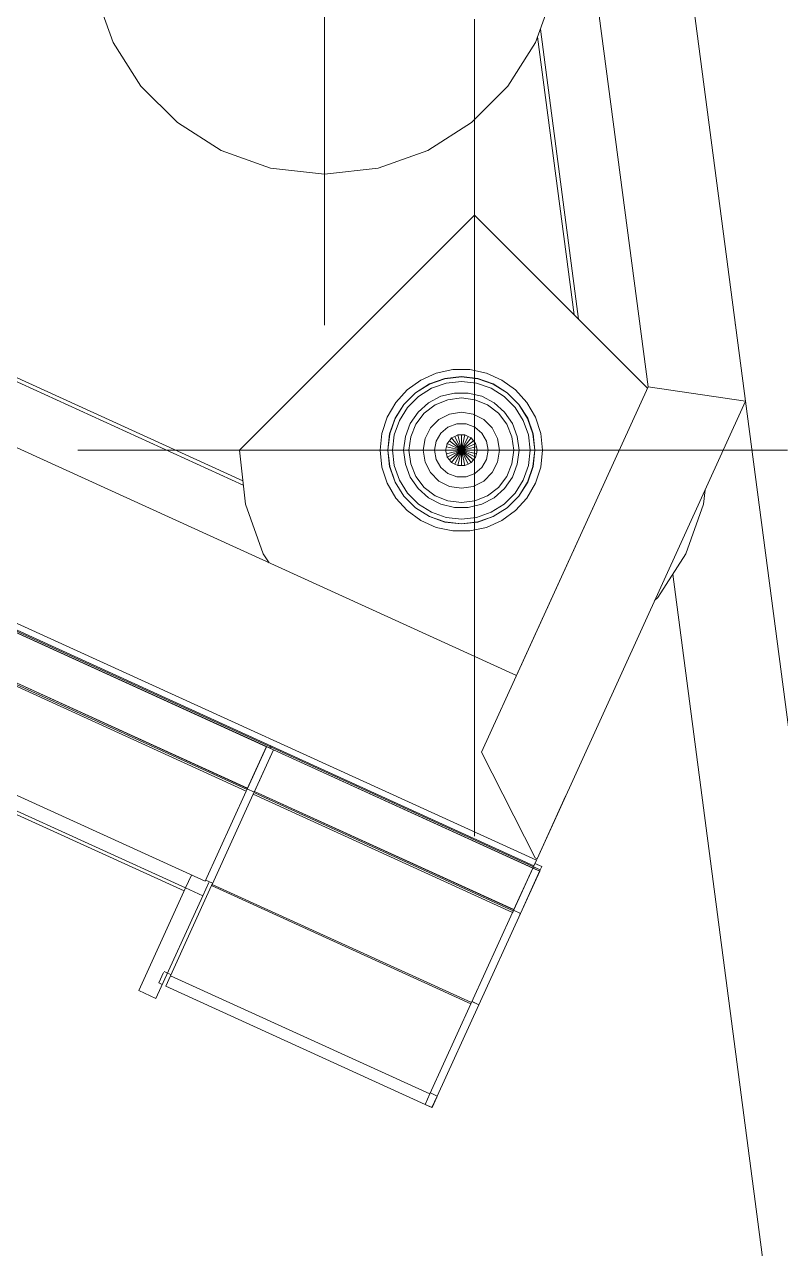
# Model space of a CAD drawing. Header units: inches. Extents: x -578 to 1873, y 397 to 1812.
# Drawn here: x 1629.5 to 1730.2, y 1001.6 to 1164.7 of the extents above; entities that cross this region are included whole.
import ezdxf

# ---------------------------------------------------------------- set-up
doc = ezdxf.new("R2010")
doc.units = ezdxf.units.IN
doc.header["$MEASUREMENT"] = 0
for name, color, linetype, lineweight in [('A-GLAZ-CURT', 52, 'Continuous', 9), ('A-GLAZ-CWMG', 51, 'Continuous', 9), ('A-WALL', 113, 'Continuous', 13), ('L-PLNT', 71, 'Continuous', 9), ('L-SITE', 91, 'Continuous', 9)]:
    doc.layers.add(name, color=color, linetype=linetype, lineweight=lineweight)

# ---------------------------------------------------------------- blocks, each defined once
blk = doc.blocks.new('3D Cad File Example_dwg_System Panel - Solar Wall Edges-1985587-_3D_-2939-Level 1')
at = {"layer": 'A-GLAZ-CURT'}
for p, q in [((102.34, -14.02), (102.97, -12.64)), ((136.92, -29.78), (102.34, -14.02)), ((136.92, -29.78), (137.55, -28.4))]:
    blk.add_line(p, q, dxfattribs=at)
blk = doc.blocks.new('3D Cad File Example_dwg_CP_Solar Panel - Square-V6-_3D_-2916-Level 1')
at = {"layer": 'A-GLAZ-CURT'}
for p, q in [((-1036.07, -30.38), (-1041.54, -42.39)), ((-1036.07, -30.38), (-1036, -30.22)), ((-1001.49, -46.14), (-1036.07, -30.38)), ((-1041.54, -42.39), (-1006.96, -58.15)), ((-1001.49, -46.14), (-1006.96, -58.15)), ((-1001.49, -46.14), (-1001.42, -45.98))]:
    blk.add_line(p, q, dxfattribs=at)
blk = doc.blocks.new('3D Cad File Example_dwg_System Panel - Solar Wall Edges-1985589-_3D_-2940-Level 1')
at = {"layer": 'A-GLAZ-CURT'}
for p, q in [((116.69, 17.47), (114.16, 11.92)), ((116.69, 17.47), (151.27, 1.71)), ((114.16, 11.92), (148.74, -3.84)), ((148.74, -3.84), (151.27, 1.71))]:
    blk.add_line(p, q, dxfattribs=at)
blk = doc.blocks.new('3D Cad File Example_dwg_Rectangular Mullion - 1_ x 1_5_ _Black_-1053128-_3D_-2918-Level 1')
at = {"layer": 'A-GLAZ-CWMG'}
for p, q in [((-959.45, -50.34), (-959.37, -50.18)), ((-924.87, -66.09), (-959.45, -50.34)), ((-924.79, -65.93), (-959.37, -50.18)), ((-924.79, -65.93), (-924.87, -66.09))]:
    blk.add_line(p, q, dxfattribs=at)
blk = doc.blocks.new('3D Cad File Example_dwg_Rectangular Mullion - 1_ x 1_5_ _Black_-1985585-_3D_-V14-Level 1')
at = {"layer": 'A-GLAZ-CWMG'}
for p, q in [((172.41, -45.95), (173.03, -44.57)), ((173.56, -44.64), (173.1, -44.43)), ((172.41, -45.95), (172.86, -46.16))]:
    blk.add_line(p, q, dxfattribs=at)
blk = doc.blocks.new('3D Cad File Example_dwg_Rectangular Mullion - 1_ x 1_5_ _Black_-V7-_3D_-2920-Level 1')
at = {"layer": 'A-GLAZ-CWMG'}
for p, q in [((-965.86, -62.01), (-964.95, -62.42)), ((-970.95, -74.38), (-970.5, -74.59))]:
    blk.add_line(p, q, dxfattribs=at)
blk = doc.blocks.new('3D Cad File Example_dwg_Rectangular Mullion - 1_ x 1_5_ _Black_-V7-_3D_-V3-Level 1')
at = {"layer": 'A-GLAZ-CWMG'}
for p, q in [((-960.32, -49.84), (-960.38, -49.98)), ((-960.32, -49.84), (-959.41, -50.26)), ((-959.47, -50.39), (-959.41, -50.26)), ((-965.86, -62.01), (-964.95, -62.42))]:
    blk.add_line(p, q, dxfattribs=at)
blk = doc.blocks.new('3D Cad File Example_dwg_Rectangular Mullion - 1_ x 1_5_ _Black_-1985586-_3D_-V15-Level 1')
at = {"layer": 'A-GLAZ-CWMG'}
for p, q in [((186.76, -14.46), (184.19, -20.09)), ((186.76, -14.46), (187.67, -14.88)), ((187.67, -14.88), (185.1, -20.51)), ((184.19, -20.09), (185.1, -20.51))]:
    blk.add_line(p, q, dxfattribs=at)
blk = doc.blocks.new('3D Cad File Example_dwg_Rectangular Mullion - 1_ x 1_5_ _Black_-2341961-_3D_-2943-Level 1')
at = {"layer": 'A-GLAZ-CWMG'}
for p, q in [((243.38, -78.3), (244.01, -76.92)), ((244.99, -77.19), (244.08, -76.77)), ((244.29, -78.71), (244.99, -77.19)), ((244.29, -78.71), (243.38, -78.3))]:
    blk.add_line(p, q, dxfattribs=at)
blk = doc.blocks.new('3D Cad File Example_dwg_Rectangular Mullion - 1_ x 1_5_ _Black_-V8-_3D_-2923-Level 1')
at = {"layer": 'A-GLAZ-CWMG'}
for p, q in [((-859.4, -110.53), (-858.49, -110.94)), ((-864.03, -123.11), (-858.49, -110.94)), ((-864.94, -122.69), (-864.03, -123.11))]:
    blk.add_line(p, q, dxfattribs=at)
blk = doc.blocks.new('3D Cad File Example_dwg_Rectangular Mullion - 1_ x 1_5_ _Black_-V8-_3D_-V4-Level 1')
at = {"layer": 'A-GLAZ-CWMG'}
for p, q in [((-858.49, -110.94), (-852.94, -98.77)), ((-853.85, -98.36), (-853.91, -98.49)), ((-853.85, -98.36), (-852.94, -98.77)), ((-859.4, -110.53), (-858.49, -110.94))]:
    blk.add_line(p, q, dxfattribs=at)
blk = doc.blocks.new('3D Cad File Example_dwg_Rectangular Mullion - 1_ x 1_5_ _Black_-2341962-_3D_-V24-Level 1')
at = {"layer": 'A-GLAZ-CWMG'}
for p, q in [((799.6, -117.32), (796.96, -123.11)), ((799.6, -117.32), (799.67, -117.17)), ((799.6, -117.32), (800.51, -117.73)), ((800.71, -117.28), (799.8, -116.87)), ((800.51, -117.73), (800.71, -117.28)), ((800.71, -117.28), (800.69, -117.34)), ((800.51, -117.73), (797.87, -123.52)), ((796.96, -123.11), (797.87, -123.52))]:
    blk.add_line(p, q, dxfattribs=at)
blk = doc.blocks.new('3D Cad File Example_dwg_Rectangular Mullion - 1_ x 1_5_ _Black_-1053135-_3D_-V25-Level 1')
at = {"layer": 'A-GLAZ-CWMG'}
for p, q in [((693.52, -69.17), (693.59, -69.01)), ((693.52, -69.17), (729.01, -85.34)), ((693.59, -69.01), (693.66, -68.86)), ((729.08, -85.18), (693.59, -69.01)), ((729.01, -85.34), (729.08, -85.18)), ((729.08, -85.18), (729.15, -85.03))]:
    blk.add_line(p, q, dxfattribs=at)
blk = doc.blocks.new('3D Cad File Example_dwg_Rectangular Mullion - 2_5_ x 5_ rectangular _Orange_-1053136-_3D_-2947-Level 1')
at = {"layer": 'A-GLAZ-CWMG'}
for p, q in [((180.52, -35.38), (181.31, -33.65)), ((180.52, -35.38), (180.34, -35.77)), ((211.28, -49.87), (180.34, -35.77)), ((211.46, -49.47), (180.52, -35.38)), ((212.25, -47.75), (211.46, -49.47)), ((211.46, -49.47), (211.28, -49.87))]:
    blk.add_line(p, q, dxfattribs=at)
blk = doc.blocks.new('3D Cad File Example_dwg_Rectangular Mullion - 2_5_ x 5_ rectangular _Orange_-1985596-_3D_-2948-Level 1')
at = {"layer": 'A-GLAZ-CWMG'}
for p, q in [((212.25, -47.75), (211.46, -49.47)), ((213.74, -50.51), (214.55, -48.72)), ((205.23, -63.14), (211.46, -49.47)), ((207.51, -64.18), (213.74, -50.51)), ((213.74, -50.51), (211.46, -49.47)), ((205.23, -63.14), (207.51, -64.18))]:
    blk.add_line(p, q, dxfattribs=at)
blk = doc.blocks.new('3D Cad File Example_dwg_Potted Tree - Potted Tree-1384878-_3D_-2992-Level 1')
at = {"layer": 'L-SITE'}
for p, q in [((-3.34, 10.28), (-5.41, 9.36)), ((-1.13, 10.75), (-3.34, 10.28)), ((-2.18, 9.57), (0, 9.81)), ((1.13, 10.75), (-1.13, 10.75)), ((0, 9.81), (2.18, 9.57)), ((3.34, 10.28), (1.13, 10.75)), ((5.41, 9.36), (3.34, 10.28)), ((-5.41, 9.36), (-7.23, 8.04)), ((-6.12, 7.67), (-4.26, 8.84)), ((-4.24, 8.81), (-6.1, 7.65)), ((-5.72, 7.17), (-3.98, 8.26)), ((-4.26, 8.84), (-2.18, 9.57)), ((-2.18, 9.54), (-4.24, 8.81)), ((-3.98, 8.26), (-2.04, 8.94)), ((0, 9.78), (-2.18, 9.54)), ((0, 9.17), (-2.04, 8.94)), ((2.18, 9.54), (0, 9.78)), ((2.04, 8.94), (0, 9.17)), ((3.98, 8.26), (2.04, 8.94)), ((2.18, 9.57), (4.26, 8.84)), ((4.24, 8.81), (2.18, 9.54)), ((5.72, 7.17), (3.98, 8.26)), ((4.24, 8.81), (6.1, 7.65)), ((4.26, 8.84), (6.12, 7.67)), ((5.41, 9.36), (7.23, 8.04)), ((-7.23, 8.04), (-8.75, 6.36)), ((-7.67, 6.12), (-6.12, 7.67)), ((-6.1, 7.65), (-7.65, 6.1)), ((-5.72, 7.17), (-7.17, 5.72)), ((-4.37, 6.32), (-2.73, 7.19)), ((-3.49, 6.05), (-1.81, 6.74)), ((-2.73, 7.19), (-0.93, 7.63)), ((0, 6.98), (-1.81, 6.74)), ((0.93, 7.63), (-0.93, 7.63)), ((1.81, 6.74), (0, 6.98)), ((2.73, 7.19), (0.93, 7.63)), ((3.49, 6.05), (1.81, 6.74)), ((4.37, 6.32), (2.73, 7.19)), ((7.17, 5.72), (5.72, 7.17)), ((6.1, 7.65), (7.65, 6.1)), ((7.67, 6.12), (6.12, 7.67)), ((8.75, 6.36), (7.23, 8.04)), ((-9.88, 4.4), (-8.75, 6.36)), ((-8.84, 4.26), (-7.67, 6.12)), ((-8.81, 4.24), (-7.65, 6.1)), ((-8.26, 3.98), (-7.17, 5.72)), ((-6.81, 3.57), (-5.75, 5.1)), ((-6.05, 3.49), (-4.94, 4.94)), ((-4.37, 6.32), (-5.75, 5.1)), ((-3.49, 6.05), (-4.94, 4.94)), ((0, 5.07), (-1.57, 4.82)), ((1.57, 4.82), (0, 5.07)), ((4.94, 4.94), (3.49, 6.05)), ((5.75, 5.1), (4.37, 6.32)), ((4.94, 4.94), (6.05, 3.49)), ((5.75, 5.1), (6.81, 3.57)), ((8.26, 3.98), (7.17, 5.72)), ((7.65, 6.1), (8.81, 4.24)), ((8.84, 4.26), (7.67, 6.12)), ((8.75, 6.36), (9.88, 4.4)), ((-9.88, 4.4), (-10.58, 2.25)), ((-9.57, 2.18), (-8.84, 4.26)), ((-8.81, 4.24), (-9.54, 2.18)), ((-8.94, 2.04), (-8.26, 3.98)), ((-7.46, 1.84), (-6.81, 3.57)), ((-6.74, 1.81), (-6.05, 3.49)), ((-2.98, 4.1), (-4.1, 2.98)), ((-2.98, 4.1), (-1.57, 4.82)), ((-0.62, 3.53), (-1.79, 3.1)), ((0.62, 3.53), (-0.62, 3.53)), ((1.79, 3.1), (0.62, 3.53)), ((2.98, 4.1), (1.57, 4.82)), ((2.98, 4.1), (4.1, 2.98)), ((6.74, 1.81), (6.05, 3.49)), ((7.46, 1.84), (6.81, 3.57)), ((8.94, 2.04), (8.26, 3.98)), ((9.54, 2.18), (8.81, 4.24)), ((8.84, 4.26), (9.57, 2.18)), ((10.58, 2.25), (9.88, 4.4)), ((-10.58, 2.25), (-10.81, 0)), ((-9.57, 2.18), (-9.81, 0)), ((-9.54, 2.18), (-9.78, 0)), ((-8.94, 2.04), (-9.17, 0)), ((-7.46, 1.84), (-7.69, 0)), ((-6.74, 1.81), (-6.98, 0)), ((-4.82, 1.57), (-4.1, 2.98)), ((-2.74, 2.3), (-3.37, 1.23)), ((-1.79, 3.1), (-2.74, 2.3)), ((-1.31, 1.65), (-1.6, 1.28)), ((-1.31, 1.65), (-0.89, 1.85)), ((-1.31, 1.65), (0, 0)), ((-0.47, 2.05), (-0.89, 1.85)), ((-0.89, 1.85), (0, 0)), ((-0.47, 2.05), (0, 2.05)), ((-0.47, 2.05), (0, 0)), ((0, 2.05), (0.47, 2.05)), ((0, 2.05), (0, 0)), ((0.47, 2.05), (0, 0)), ((0.89, 1.85), (0, 0)), ((1.31, 1.65), (0, 0)), ((0.89, 1.85), (0.47, 2.05)), ((1.31, 1.65), (0.89, 1.85)), ((1.31, 1.65), (1.6, 1.28)), ((2.74, 2.3), (1.79, 3.1)), ((2.74, 2.3), (3.37, 1.23)), ((4.82, 1.57), (4.1, 2.98)), ((6.98, 0), (6.74, 1.81)), ((7.69, 0), (7.46, 1.84)), ((9.17, 0), (8.94, 2.04)), ((9.54, 2.18), (9.78, 0)), ((9.57, 2.18), (9.81, 0)), ((10.58, 2.25), (10.81, 0)), ((-10.81, 0), (-10.58, -2.25)), ((-10.81, 0), (-9.81, 0)), ((-9.81, 0), (-9.57, -2.18)), ((-9.78, 0), (-9.54, -2.18)), ((-9.78, 0), (-9.17, 0)), ((-9.17, 0), (-8.94, -2.04)), ((-9.17, 0), (-7.69, 0)), ((-7.69, 0), (-7.46, -1.84)), ((-7.69, 0), (-6.98, 0)), ((-6.98, 0), (-6.74, -1.81)), ((-6.98, 0), (-5.07, 0)), ((-4.82, 1.57), (-5.07, 0)), ((-5.07, 0), (-4.82, -1.57)), ((-5.07, 0), (-3.58, 0)), ((-3.58, 0), (-3.37, 1.23)), ((-3.58, 0), (-3.37, -1.23)), ((-3.58, 0), (-2.11, 0)), ((-2, 0.46), (-2.11, 0)), ((-2.11, 0), (-2, -0.46)), ((-2.11, 0), (0, 0)), ((-2, 0.46), (-1.9, 0.91)), ((-2, 0.46), (0, 0)), ((-2, -0.46), (0, 0)), ((-1.9, 0.91), (-1.6, 1.28)), ((-1.9, 0.91), (0, 0)), ((-1.9, -0.91), (0, 0)), ((-1.6, 1.28), (0, 0)), ((-1.6, -1.28), (0, 0)), ((-1.31, -1.65), (0, 0)), ((-0.89, -1.85), (0, 0)), ((-0.47, -2.05), (0, 0)), ((1.6, 1.28), (0, 0)), ((1.9, 0.91), (0, 0)), ((2, 0.46), (0, 0)), ((2.11, 0), (0, 0)), ((0.47, -2.05), (0, 0)), ((0, -2.05), (0, 0)), ((1.31, -1.65), (0, 0)), ((0.89, -1.85), (0, 0)), ((2, -0.46), (0, 0)), ((1.9, -0.91), (0, 0)), ((1.6, -1.28), (0, 0)), ((1.9, 0.91), (1.6, 1.28)), ((2, 0.46), (1.9, 0.91)), ((2, 0.46), (2.11, 0)), ((2.11, 0), (2, -0.46)), ((3.58, 0), (2.11, 0)), ((3.58, 0), (3.37, 1.23)), ((3.58, 0), (3.37, -1.23)), ((5.07, 0), (3.58, 0)), ((5.07, 0), (4.82, 1.57)), ((5.07, 0), (4.82, -1.57)), ((6.98, 0), (5.07, 0)), ((6.98, 0), (6.74, -1.81)), ((7.69, 0), (6.98, 0)), ((7.69, 0), (7.46, -1.84)), ((9.17, 0), (7.69, 0)), ((9.17, 0), (8.94, -2.04)), ((9.78, 0), (9.17, 0)), ((9.78, 0), (9.54, -2.18)), ((9.81, 0), (9.57, -2.18)), ((10.81, 0), (9.81, 0)), ((10.81, 0), (10.58, -2.25)), ((-4.82, -1.57), (-4.1, -2.98)), ((-2.74, -2.3), (-3.37, -1.23)), ((-2, -0.46), (-1.9, -0.91)), ((-1.9, -0.91), (-1.6, -1.28)), ((-1.31, -1.65), (-1.6, -1.28)), ((1.31, -1.65), (1.6, -1.28)), ((1.9, -0.91), (1.6, -1.28)), ((2, -0.46), (1.9, -0.91)), ((2.74, -2.3), (3.37, -1.23)), ((4.82, -1.57), (4.1, -2.98)), ((-10.58, -2.25), (-9.88, -4.4)), ((-9.57, -2.18), (-8.84, -4.26)), ((-9.54, -2.18), (-8.81, -4.24)), ((-8.94, -2.04), (-8.26, -3.98)), ((-7.46, -1.84), (-6.81, -3.57)), ((-6.74, -1.81), (-6.05, -3.49)), ((-2.98, -4.1), (-4.1, -2.98)), ((-2.74, -2.3), (-1.79, -3.1)), ((-1.79, -3.1), (-0.62, -3.53)), ((-1.31, -1.65), (-0.89, -1.85)), ((-0.89, -1.85), (-0.47, -2.05)), ((-0.47, -2.05), (0, -2.05)), ((0.47, -2.05), (0, -2.05)), ((0.47, -2.05), (0.89, -1.85)), ((0.62, -3.53), (1.79, -3.1)), ((1.31, -1.65), (0.89, -1.85)), ((2.74, -2.3), (1.79, -3.1)), ((2.98, -4.1), (4.1, -2.98)), ((6.05, -3.49), (6.74, -1.81)), ((7.46, -1.84), (6.81, -3.57)), ((8.94, -2.04), (8.26, -3.98)), ((8.81, -4.24), (9.54, -2.18)), ((8.84, -4.26), (9.57, -2.18)), ((9.88, -4.4), (10.58, -2.25)), ((-9.88, -4.4), (-8.75, -6.36)), ((-7.67, -6.12), (-8.84, -4.26)), ((-8.81, -4.24), (-7.65, -6.1)), ((-8.26, -3.98), (-7.17, -5.72)), ((-5.75, -5.1), (-6.81, -3.57)), ((-4.94, -4.94), (-6.05, -3.49)), ((-2.98, -4.1), (-1.57, -4.82)), ((-1.57, -4.82), (0, -5.07)), ((-0.62, -3.53), (0.62, -3.53)), ((0, -5.07), (1.57, -4.82)), ((1.57, -4.82), (2.98, -4.1)), ((6.05, -3.49), (4.94, -4.94)), ((5.75, -5.1), (6.81, -3.57)), ((8.26, -3.98), (7.17, -5.72)), ((8.81, -4.24), (7.65, -6.1)), ((7.67, -6.12), (8.84, -4.26)), ((9.88, -4.4), (8.75, -6.36)), ((-8.75, -6.36), (-7.23, -8.04)), ((-6.12, -7.67), (-7.67, -6.12)), ((-7.65, -6.1), (-6.1, -7.65)), ((-7.17, -5.72), (-5.72, -7.17)), ((-5.75, -5.1), (-4.37, -6.32)), ((-4.94, -4.94), (-3.49, -6.05)), ((-4.37, -6.32), (-2.73, -7.19)), ((-3.49, -6.05), (-1.81, -6.74)), ((1.81, -6.74), (3.49, -6.05)), ((2.73, -7.19), (4.37, -6.32)), ((3.49, -6.05), (4.94, -4.94)), ((4.37, -6.32), (5.75, -5.1)), ((5.72, -7.17), (7.17, -5.72)), ((6.1, -7.65), (7.65, -6.1)), ((6.12, -7.67), (7.67, -6.12)), ((7.23, -8.04), (8.75, -6.36)), ((-5.41, -9.36), (-7.23, -8.04)), ((-6.12, -7.67), (-4.26, -8.84)), ((-4.24, -8.81), (-6.1, -7.65)), ((-5.72, -7.17), (-3.98, -8.26)), ((-2.73, -7.19), (-0.93, -7.63)), ((-1.81, -6.74), (0, -6.98)), ((-0.93, -7.63), (0.93, -7.63)), ((0, -6.98), (1.81, -6.74)), ((0.93, -7.63), (2.73, -7.19)), ((5.72, -7.17), (3.98, -8.26)), ((4.24, -8.81), (6.1, -7.65)), ((4.26, -8.84), (6.12, -7.67)), ((5.41, -9.36), (7.23, -8.04)), ((-5.41, -9.36), (-3.34, -10.28)), ((-4.26, -8.84), (-2.18, -9.57)), ((-4.24, -8.81), (-2.18, -9.54)), ((-3.98, -8.26), (-2.04, -8.94)), ((-2.18, -9.54), (0, -9.78)), ((-2.18, -9.57), (0, -9.81)), ((-2.04, -8.94), (0, -9.17)), ((0, -9.17), (2.04, -8.94)), ((0, -9.78), (2.18, -9.54)), ((0, -9.81), (2.18, -9.57)), ((3.98, -8.26), (2.04, -8.94)), ((2.18, -9.54), (4.24, -8.81)), ((2.18, -9.57), (4.26, -8.84)), ((3.34, -10.28), (5.41, -9.36)), ((-3.34, -10.28), (-1.13, -10.75)), ((-1.13, -10.75), (1.13, -10.75)), ((1.13, -10.75), (3.34, -10.28))]:
    blk.add_line(p, q, dxfattribs=at)
blk = doc.blocks.new('3D Cad File Example_dwg_Tree - Honey-Locust - 15_ Canopy-1817699-_3D_-V77-Level 1')
at = {"layer": 'L-PLNT'}
for p, q in [((2, 57.43), (2, 55.68)), ((2, 56.56), (2, 57.1)), ((2, 55.77), (2, 56.56)), ((2, 54.85), (2, 55.77)), ((2, 55.68), (2, 54.09)), ((2, 54.85), (2, 53.92)), ((2, 54.09), (2, 52.72)), ((2, 53.92), (2, 53.1)), ((2, 53.1), (2, 52.52)), ((2, 52.72), (2, 51.6)), ((2, 52.52), (2, 52.3)), ((2, 52.3), (2, 52.12)), ((2, 52.12), (2, 51.62)), ((2, 51.62), (2, 50.9)), ((2, 51.6), (2, 50.78)), ((2, 50.9), (2, 50.04)), ((2, 50.78), (2, 50.23)), ((2, 50.23), (2, 49.86)), ((2, 50.04), (2, 49.13)), ((2, 49.86), (2, 49.59)), ((2, 49.59), (2, 49.35)), ((2, 49.35), (2, 49.08)), ((2, 49.13), (2, 48.26)), ((2, 49.08), (2, 48.71)), ((2, 48.71), (2, 48.16)), ((2, 48.26), (2, 47.51)), ((2, 48.16), (2, 47.58)), ((2, 47.88), (2, 47.98)), ((2, 47.9), (2, 47.98)), ((2, 47.5), (2, 47.9)), ((2, 47.74), (2, 47.88)), ((2, 47.65), (2, 47.75)), ((2, 47.75), (2, 47.73)), ((2, 47.73), (2, 47.74)), ((2, 47.44), (2, 47.65)), ((2, 47.58), (2, 47.12)), ((2, 47.51), (2, 46.82)), ((2, 46.62), (2, 47.5)), ((2, 47.15), (2, 47.44)), ((2, 46.8), (2, 47.15)), ((2, 47.12), (2, 46.77)), ((2, 46.82), (2, 46.04)), ((2, 46.4), (2, 46.8)), ((2, 46.77), (2, 46.5)), ((2, 45.11), (2, 46.62)), ((2, 46.5), (2, 46.29)), ((2, 45.98), (2, 46.4)), ((2, 46.29), (2, 46.13)), ((2, 46.13), (2, 45.98)), ((2, 46.04), (2, 45.19)), ((2, 45.19), (2, 44.25)), ((2, 43.45), (2, 45.11)), ((2, 44.25), (2, 43.24)), ((2, 42.15), (2, 43.45)), ((2, 43.24), (2, 42.15)), ((2, 42.15), (2, 40.97)), ((2, 41.09), (2, 42.15)), ((2, 40.17), (2, 41.09)), ((2, 40.97), (2, 39.99)), ((2, 39.3), (2, 40.17)), ((2, 39.99), (2, 39.4)), ((2, 39.4), (2, 39.1)), ((2, 38.36), (2, 39.3)), ((2, 38.95), (2, 39.1)), ((2, 38.85), (2, 38.95)), ((2, 38.69), (2, 38.85)), ((2, 38.36), (2, 38.69)), ((2, 37.27), (2, 38.36)), ((2, 37.72), (2, 38.36)), ((2, 36.81), (2, 37.72)), ((2, 36.26), (2, 37.27)), ((2, 35.72), (2, 36.81)), ((2, 35.62), (2, 36.26)), ((2, 34.56), (2, 35.72)), ((2, 35.25), (2, 35.62)), ((2, 35.06), (2, 35.25)), ((2, 34.96), (2, 35.06)), ((2, 34.85), (2, 34.96)), ((2, 34.65), (2, 34.85)), ((2, 34.46), (2, 34.65)), ((2, 33.42), (2, 34.56)), ((2, 34.36), (2, 34.46)), ((2, 34.24), (2, 34.36)), ((2, 33.98), (2, 34.24)), ((2, 33.46), (2, 33.98)), ((2, 32.56), (2, 33.46)), ((2, 32.4), (2, 33.42)), ((2, 31.34), (-29.34, 0)), ((2, 31.16), (2, 32.56)), ((2, 31.6), (2, 32.4)), ((2, 30.9), (2, 31.6)), ((25.05, 8.29), (2, 31.34)), ((2, 29.62), (2, 31.16)), ((2, 30.11), (2, 30.9)), ((2, 29.28), (2, 30.11)), ((2, 28.3), (2, 29.62)), ((2, 28.41), (2, 29.28)), ((2, 27.55), (2, 28.41)), ((2, 27.15), (2, 28.3)), ((2, 26.72), (2, 27.55)), ((2, 26.1), (2, 27.15)), ((2, 25.93), (2, 26.72)), ((2, 25.08), (2, 26.1)), ((2, 25.26), (2, 25.93)), ((2, 24.72), (2, 25.26)), ((2, 24.03), (2, 25.08)), ((2, 24.29), (2, 24.72)), ((2, 23.94), (2, 24.29)), ((2, 22.88), (2, 24.03)), ((2, 23.64), (2, 23.94)), ((2, 23.37), (2, 23.64)), ((2, 23.1), (2, 23.37)), ((2, 22.82), (2, 23.1)), ((2, 21.64), (2, 22.88)), ((2, 22.52), (2, 22.82)), ((2, 22.21), (2, 22.52)), ((2, 21.86), (2, 22.21)), ((2, 21.46), (2, 21.86)), ((2, 20.33), (2, 21.64)), ((2, 21.01), (2, 21.46)), ((2, 20.48), (2, 21.01)), ((2, 19.88), (2, 20.48)), ((2, 18.98), (2, 20.33)), ((2, 19.2), (2, 19.88)), ((2, 18.48), (2, 19.2)), ((2, 17.59), (2, 18.98)), ((2, 18.48), (2, 17.75)), ((2, 17.75), (2, 17.06)), ((2, 16.17), (2, 17.59)), ((2, 17.06), (2, 16.44)), ((2, 16.44), (2, 15.91)), ((2, 14.74), (2, 16.17)), ((2, 15.91), (2, 15.32)), ((2, 15.32), (2, 14.52)), ((2, 13.29), (2, 14.74)), ((2, 14.52), (2, 13.58)), ((2, 13.58), (2, 12.55)), ((2, 5.23), (2, 13.29)), ((2, 12.55), (2, 11.51)), ((2, 11.51), (2, 10.5)), ((2, 9.59), (2, 10.5)), ((2, 8.72), (2, 9.59)), ((2, 7.81), (2, 8.72)), ((2, 6.86), (2, 7.81)), ((2, 5.88), (2, 6.86)), ((2, 4.88), (2, 5.88)), ((2, 2.83), (2, 5.23)), ((2, 3.86), (2, 4.88)), ((2, 2.83), (2, 3.86)), ((2, 2.18), (2, 2.83)), ((2, 1.54), (2, 2.83)), ((2, 1.96), (2, 2.18)), ((2, 1.96), (2, 2.16)), ((-50.86, 0), (-50.87, 0)), ((-50.87, 0), (-50.54, 0)), ((-50.86, 0), (-50.83, 0)), ((-50.83, 0), (-50.73, 0)), ((-50.73, 0), (-50.54, 0)), ((-50.54, 0), (-50.17, 0)), ((-50.54, 0), (-50.23, 0)), ((-50.23, 0), (-49.77, 0)), ((-50.17, 0), (-49.74, 0)), ((-49.77, 0), (-49.13, 0)), ((-49.74, 0), (-49.22, 0)), ((-49.22, 0), (-48.56, 0)), ((-49.13, 0), (-48.52, 0)), ((-48.56, 0), (-47.74, 0)), ((-48.52, 0), (-48.15, 0)), ((-48.15, 0), (-47.93, 0)), ((-47.93, 0), (-47.76, 0)), ((-47.76, 0), (-47.57, 0)), ((-47.74, 0), (-46.73, 0)), ((-47.57, 0), (-47.25, 0)), ((-47.25, 0), (-46.73, 0)), ((-46.73, 0), (-45.67, 0)), ((-46.73, 0), (-46.09, 0)), ((-46.09, 0), (-45.5, 0)), ((-45.67, 0), (-44.75, 0)), ((-45.5, 0), (-44.99, 0)), ((-44.99, 0), (-44.57, 0)), ((-44.75, 0), (-43.95, 0)), ((-44.57, 0), (-44.27, 0)), ((-44.27, 0), (-44.11, 0)), ((-44.11, 0), (-44.16, 0)), ((-44.16, 0), (-44.13, 0)), ((-44.13, 0), (-44, 0)), ((-44.11, 0), (-44.11, 0)), ((-44, 0), (-43.76, 0)), ((-43.95, 0), (-43.27, 0)), ((-43.76, 0), (-43.42, 0)), ((-43.42, 0), (-42.96, 0)), ((-42.71, 0), (-43.27, 0)), ((-42.96, 0), (-42.37, 0)), ((-42.27, 0), (-42.71, 0)), ((-42.37, 0), (-41.71, 0)), ((-41.93, 0), (-42.27, 0)), ((-41.73, 0), (-41.93, 0)), ((-41.63, 0), (-41.73, 0)), ((-41.71, 0), (-41.04, 0)), ((-41.54, 0), (-41.63, 0)), ((-41.54, 0), (-41.37, 0)), ((-41.37, 0), (-41.04, 0)), ((-41.04, 0), (-40.46, 0)), ((-41.04, 0), (-40.36, 0)), ((-40.46, 0), (-39.54, 0)), ((-40.36, 0), (-39.67, 0)), ((-39.67, 0), (-38.97, 0)), ((-39.54, 0), (-38.44, 0)), ((-38.97, 0), (-38.27, 0)), ((-38.44, 0), (-37.41, 0)), ((-38.27, 0), (-37.57, 0)), ((-37.57, 0), (-34.52, 0)), ((-37.41, 0), (-36.45, 0)), ((-36.45, 0), (-35.56, 0)), ((-35.56, 0), (-34.76, 0)), ((-34.76, 0), (-34.05, 0)), ((-34.52, 0), (-34.11, 0)), ((-34.11, 0), (-34.3, 0)), ((-34.3, 0), (-34.3, 0)), ((-34.3, 0), (-34.16, 0)), ((-34.16, 0), (-33.95, 0)), ((-34.11, 0), (-33.71, 0)), ((-33.78, 0), (-34.11, 0)), ((-34.05, 0), (-33.43, 0)), ((-33.68, 0), (-33.95, 0)), ((-33.34, 0), (-33.78, 0)), ((-33.71, 0), (-33.36, 0)), ((-33.4, 0), (-33.68, 0)), ((-33.43, 0), (-32.86, 0)), ((-33.14, 0), (-33.4, 0)), ((-33.36, 0), (-33.07, 0)), ((-32.82, 0), (-33.34, 0)), ((-33.18, 0), (-33.03, 0)), ((-33.18, 0), (-33, 0)), ((-32.92, 0), (-33.14, 0)), ((-33.07, 0), (-32.86, 0)), ((-33.03, 0), (-32.78, 0)), ((-33, 0), (-32.65, 0)), ((-32.78, 0), (-32.92, 0)), ((-32.86, 0), (-32.24, 0)), ((-32.86, 0), (-32.76, 0)), ((-32.26, 0), (-32.82, 0)), ((-32.76, 0), (-32.78, 0)), ((-32.78, 0), (-32.44, 0)), ((-32.65, 0), (-32.22, 0)), ((-32.44, 0), (-32.07, 0)), ((-31.69, 0), (-32.26, 0)), ((-32.24, 0), (-31.58, 0)), ((-32.22, 0), (-31.8, 0)), ((-32.07, 0), (-31.69, 0)), ((-31.8, 0), (-31.45, 0)), ((-31.69, 0), (-31.3, 0)), ((-31.32, 0), (-31.69, 0)), ((-31.58, 0), (-30.86, 0)), ((-31.45, 0), (-31.26, 0)), ((-31.26, 0), (-31.32, 0)), ((-31.3, 0), (-30.87, 0)), ((-30.87, 0), (-30.41, 0)), ((-30.86, 0), (-30.06, 0)), ((-30.41, 0), (-29.94, 0)), ((-30.06, 0), (-29.18, 0)), ((-29.94, 0), (-29.44, 0)), ((-29.44, 0), (-28.93, 0)), ((-29.34, 0), (-28.51, -7.18)), ((-28.2, 0), (-29.18, 0)), ((-28.42, 0), (-28.93, 0)), ((-25.59, 0), (-28.42, 0)), ((-27.22, 0), (-28.2, 0)), ((-26.32, 0), (-27.22, 0)), ((-25.48, 0), (-26.32, 0)), ((-21.88, 0), (-25.59, 0)), ((-24.7, 0), (-25.48, 0)), ((-23.95, 0), (-24.7, 0)), ((-23.24, 0), (-23.95, 0)), ((-22.54, 0), (-23.24, 0)), ((-22.34, 0), (-22.54, 0)), ((-22.34, 0), (-22.1, 0)), ((-22.1, 0), (-21.77, 0)), ((-16.22, 0), (-21.88, 0)), ((-21.77, 0), (-21.3, 0)), ((-21.3, 0), (-20.65, 0)), ((-20.65, 0), (-19.77, 0)), ((-19.77, 0), (-18.61, 0)), ((-18.61, 0), (-17.4, 0)), ((-17.4, 0), (-16.35, 0)), ((-16.35, 0), (-15.41, 0)), ((-8.59, 0), (-16.22, 0)), ((-15.41, 0), (-14.52, 0)), ((-14.52, 0), (-13.63, 0)), ((-13.63, 0), (-12.69, 0)), ((-12.69, 0), (-11.64, 0)), ((-10.56, 0), (-11.64, 0)), ((-9.57, 0), (-10.56, 0)), ((-8.64, 0), (-9.57, 0)), ((-7.76, 0), (-8.64, 0)), ((-3.36, 0), (-8.59, 0)), ((-6.92, 0), (-7.76, 0)), ((-6.11, 0), (-6.92, 0)), ((-6.11, 0), (-5.32, 0)), ((-5.32, 0), (-1.18, 0)), ((-0.74, 0), (-3.36, 0)), ((-1.18, 0), (-0.52, 0)), ((-0.09, 0), (-0.74, 0)), ((-0.52, 0), (0.15, 0)), ((-0.29, 0), (-0.09, 0)), ((0.15, 0), (0.85, 0)), ((0.85, 0), (1.6, 0)), ((1.6, 0), (2.41, 0)), ((2, -0.15), (2, 1.54)), ((2.41, 0), (3.29, 0)), ((3.29, 0), (4.27, 0)), ((4.27, 0), (5.4, 0)), ((5.4, 0), (6.66, 0)), ((5.9, 0), (6.45, 0)), ((6.45, 0), (8.41, 0)), ((6.66, 0), (7.94, 0)), ((7.94, 0), (9.12, 0)), ((8.41, 0), (12.99, 0)), ((9.12, 0), (10.11, 0)), ((10.11, 0), (10.78, 0)), ((10.78, 0), (11.03, 0)), ((11.03, 0), (11.21, 0)), ((11.21, 0), (11.71, 0)), ((11.71, 0), (12.43, 0)), ((12.43, 0), (13.29, 0)), ((12.99, 0), (13.92, 0)), ((13.29, 0), (14.2, 0)), ((13.92, 0), (14.85, 0)), ((14.2, 0), (15.08, 0)), ((14.85, 0), (15.76, 0)), ((15.08, 0), (15.82, 0)), ((15.76, 0), (16.64, 0)), ((15.82, 0), (16.38, 0)), ((16.38, 0), (16.8, 0)), ((16.64, 0), (17.5, 0)), ((16.8, 0), (17.15, 0)), ((17.15, 0), (17.5, 0)), ((17.5, 0), (18.32, 0)), ((17.5, 0), (17.93, 0)), ((17.93, 0), (18.51, 0)), ((18.32, 0), (19.09, 0)), ((19.31, 0), (18.51, 0)), ((19.09, 0), (19.89, 0)), ((20.29, 0), (19.31, 0)), ((19.89, 0), (20.79, 0)), ((21.35, 0), (20.29, 0)), ((20.79, 0), (21.8, 0)), ((22.44, 0), (21.35, 0)), ((21.8, 0), (22.89, 0)), ((23.53, 0), (22.44, 0)), ((22.89, 0), (24.08, 0)), ((24.6, 0), (23.53, 0)), ((24.08, 0), (25.36, 0)), ((25.6, 0), (24.6, 0)), ((25.36, 0), (26.72, 0)), ((26.5, 0), (25.6, 0)), ((27.33, 0), (26.5, 0)), ((26.72, 0), (27.94, 0)), ((28.13, 0), (27.33, 0)), ((27.94, 0), (28.89, 0)), ((28.92, 0), (28.13, 0)), ((28.89, 0), (29.69, 0)), ((29.69, 0), (28.92, 0)), ((30.45, 0), (29.69, 0)), ((30.46, 0), (29.69, 0)), ((31.2, 0), (30.45, 0)), ((31.34, 0), (30.46, 0)), ((31.2, 0), (31.95, 0)), ((32.45, 0), (31.34, 0)), ((31.95, 0), (32.46, 0)), ((33.91, 0), (32.45, 0)), ((32.46, 0), (32.95, 0)), ((32.95, 0), (33.4, 0)), ((33.4, 0), (33.78, 0)), ((33.81, 0), (33.71, 0)), ((33.71, 0), (33.73, 0)), ((33.73, 0), (33.91, 0)), ((33.78, 0), (34.08, 0)), ((33.97, 0), (33.81, 0)), ((33.91, 0), (34.19, 0)), ((35.38, 0), (33.91, 0)), ((34.15, 0), (33.97, 0)), ((34.08, 0), (34.28, 0)), ((34.29, 0), (34.15, 0)), ((34.19, 0), (34.47, 0)), ((34.28, 0), (34.35, 0)), ((34.35, 0), (34.29, 0)), ((34.47, 0), (34.75, 0)), ((34.75, 0), (35.03, 0)), ((35.03, 0), (35.31, 0)), ((35.31, 0), (35.59, 0)), ((36.48, 0), (35.38, 0)), ((35.87, 0), (35.59, 0)), ((35.87, 0), (41.1, 0)), ((37.31, 0), (36.48, 0)), ((37.94, 0), (37.31, 0)), ((38.47, 0), (37.94, 0)), ((38.99, 0), (38.47, 0)), ((39.58, 0), (38.99, 0)), ((40.15, 0), (39.58, 0)), ((40.59, 0), (40.15, 0)), ((40.97, 0), (40.59, 0)), ((41.35, 0), (40.97, 0)), ((41.1, 0), (43.72, 0)), ((41.78, 0), (41.35, 0)), ((42.33, 0), (41.78, 0)), ((43.07, 0), (42.33, 0)), ((2, -2.05), (2, -0.15)), ((2, -1.96), (2, -1.53)), ((2, -1.53), (2, -2.4)), ((2, -1.96), (2, -5.02)), ((2, -3.98), (2, -2.05)), ((2, -2.4), (2, -4.36)), ((2, -3.38), (2, -3.49)), ((2, -3.49), (2, -8.07)), ((2, -4.36), (2, -3.49)), ((2, -4.36), (2, -3.49)), ((2, -5.75), (2, -3.98)), ((2, -5.02), (2, -4.36)), ((2, -7.18), (2, -5.75)), ((32.73, -5.29), (32.51, -7.18)), ((-28.51, -7.18), (-26.15, -13.78)), ((2, -8.07), (2, -7.18)), ((2, -8.07), (2, -11.55)), ((2, -8.67), (2, -8.07)), ((32.51, -7.18), (30.15, -13.78)), ((2, -9.33), (2, -8.67)), ((2, -10.06), (2, -9.33)), ((2, -10.83), (2, -10.06)), ((2, -11.63), (2, -10.83)), ((2, -11.55), (2, -16.35)), ((2, -12.46), (2, -11.63)), ((2, -13.3), (2, -12.46)), ((-26.15, -13.78), (-25.38, -14.99)), ((2, -14.65), (2, -13.3)), ((2, -15.98), (2, -14.65)), ((30.15, -13.78), (26.45, -19.6)), ((2, -17.28), (2, -15.98)), ((2, -16.35), (2, -17.66)), ((2, -18.53), (2, -17.28)), ((2, -17.66), (2, -21.14)), ((2, -19.71), (2, -18.53)), ((2, -20.81), (2, -19.71)), ((2, -21.8), (2, -20.81)), ((2, -22.07), (2, -21.14)), ((26.45, -19.6), (26.01, -20.04)), ((2, -22.67), (2, -21.8)), ((2, -23.34), (2, -22.07)), ((2, -23.43), (2, -22.67)), ((2, -24.88), (2, -23.34)), ((2, -24.1), (2, -23.43)), ((2, -24.71), (2, -24.1)), ((2, -25.28), (2, -24.71)), ((2, -26.64), (2, -24.88)), ((2, -25.82), (2, -25.28)), ((2, -26.37), (2, -25.82)), ((2, -26.89), (2, -26.37)), ((2, -28.57), (2, -26.64)), ((2, -27.33), (2, -26.89)), ((2, -27.7), (2, -27.33)), ((2, -28.01), (2, -27.7)), ((2, -28.29), (2, -28.01)), ((2, -28.54), (2, -28.29)), ((2, -28.77), (2, -28.54)), ((2, -30.6), (2, -28.57)), ((2, -30.08), (2, -28.77)), ((2, -30.08), (2, -30.59)), ((2, -30.59), (2, -31.11)), ((2, -32.69), (2, -30.6)), ((2, -31.11), (2, -31.65)), ((2, -31.65), (2, -32.2)), ((2, -32.2), (2, -32.77)), ((2, -32.69), (2, -36.62)), ((2, -32.77), (2, -33.37)), ((2, -34), (2, -33.37)), ((2, -34.66), (2, -34)), ((2, -35.31), (2, -34.66)), ((2, -36.62), (2, -35.09)), ((2, -35.09), (2, -37.49)), ((2, -35.96), (2, -35.31)), ((2, -36.62), (2, -35.96)), ((2, -37.27), (2, -36.62)), ((2, -37.93), (2, -37.27)), ((2, -37.49), (2, -42.94)), ((2, -38.58), (2, -37.93)), ((2, -39.19), (2, -38.58)), ((2, -39.72), (2, -39.19)), ((2, -40.18), (2, -39.72)), ((2, -40.59), (2, -40.18)), ((2, -40.96), (2, -40.59)), ((2, -41.3), (2, -40.96)), ((2, -41.63), (2, -41.3)), ((2, -41.82), (2, -41.63)), ((2, -41.82), (2, -41.99)), ((2, -41.99), (2, -42.16)), ((2, -42.16), (2, -42.3)), ((2, -42.3), (2, -42.41)), ((2, -42.41), (2, -42.48)), ((2, -42.48), (2, -42.5)), ((2, -42.5), (2, -42.59)), ((2, -42.59), (2, -42.84)), ((2, -43.22), (2, -42.84)), ((2, -42.94), (2, -47.95)), ((2, -43.71), (2, -43.22)), ((2, -44.28), (2, -43.71)), ((2, -44.9), (2, -44.28)), ((2, -44.52), (2, -44.47)), ((2, -44.47), (2, -44.47)), ((2, -44.47), (2, -44.53)), ((2, -44.59), (2, -44.52)), ((2, -44.53), (2, -44.67)), ((2, -44.68), (2, -44.59)), ((2, -44.67), (2, -44.9)), ((2, -44.86), (2, -44.68)), ((2, -45.18), (2, -44.86)), ((2, -45.55), (2, -44.9)), ((2, -45.2), (2, -44.9)), ((2, -45.58), (2, -45.18)), ((2, -45.55), (2, -45.2)), ((2, -48.17), (2, -45.55)), ((2, -45.93), (2, -45.55)), ((2, -46.02), (2, -45.58)), ((2, -46.33), (2, -45.93)), ((2, -46.45), (2, -46.02)), ((2, -46.73), (2, -46.33)), ((2, -46.82), (2, -46.45)), ((2, -47.13), (2, -46.73)), ((2, -47.08), (2, -46.82)), ((2, -46.97), (2, -46.86)), ((2, -46.86), (2, -46.9)), ((2, -46.9), (2, -46.98)), ((2, -47.28), (2, -46.97)), ((2, -46.98), (2, -47.08)), ((2, -47.08), (2, -47.18)), ((2, -47.2), (2, -47.08)), ((2, -47.51), (2, -47.13)), ((2, -47.18), (2, -47.23)), ((2, -47.23), (2, -47.2)), ((2, -47.74), (2, -47.28)), ((2, -47.89), (2, -47.51)), ((2, -48.29), (2, -47.74)), ((2, -48.26), (2, -47.89)), ((2, -47.95), (2, -48.07)), ((2, -48.07), (2, -48.4)), ((2, -50.13), (2, -48.17)), ((2, -48.64), (2, -48.26)), ((2, -48.91), (2, -48.29)), ((2, -48.4), (2, -48.88)), ((2, -49.01), (2, -48.64)), ((2, -48.88), (2, -49.44)), ((2, -49.54), (2, -48.91)), ((2, -49.38), (2, -49.01)), ((2, -49.76), (2, -49.38)), ((2, -49.44), (2, -50.02)), ((2, -50.13), (2, -49.54)), ((2, -50.13), (2, -49.76)), ((2, -50.02), (2, -50.56)), ((2, -50.64), (2, -50.13)), ((2, -50.56), (2, -51)), ((2, -51.03), (2, -50.64)), ((2, -51), (2, -51.3)), ((2, -51.3), (2, -51.03)), ((2, -51.3), (2, -51.44)), ((2, -51.44), (2, -51.3)), ((2, -51.44), (2, -51.44))]:
    blk.add_line(p, q, dxfattribs=at)
blk = doc.blocks.new('3D Cad File Example_dwg_Tree - Honey-Locust - 15_ Canopy-1817699-_3D_-V76-Level 1')
at = {"layer": 'L-PLNT'}
for p, q in [((-28.51, -7.18), (-26.15, -13.78)), ((2, -8.07), (2, -11.55)), ((32.51, -7.18), (30.15, -13.78)), ((2, -11.63), (2, -10.83)), ((2, -11.55), (2, -16.35)), ((2, -12.46), (2, -11.63)), ((2, -13.3), (2, -12.46)), ((-26.15, -13.78), (-22.45, -19.6)), ((2, -14.65), (2, -13.3)), ((2, -15.98), (2, -14.65)), ((30.15, -13.78), (26.45, -19.6)), ((2, -17.28), (2, -15.98)), ((2, -16.35), (2, -17.66)), ((2, -18.53), (2, -17.28)), ((2, -17.66), (2, -21.14)), ((2, -19.71), (2, -18.53)), ((-22.45, -19.6), (-17.6, -24.45)), ((2, -20.81), (2, -19.71)), ((2, -21.8), (2, -20.81)), ((2, -22.07), (2, -21.14)), ((26.45, -19.6), (21.6, -24.45)), ((2, -22.67), (2, -21.8)), ((2, -23.34), (2, -22.07)), ((2, -23.43), (2, -22.67)), ((-17.6, -24.45), (-11.78, -28.15)), ((2, -24.88), (2, -23.34)), ((2, -24.1), (2, -23.43)), ((2, -24.71), (2, -24.1)), ((21.6, -24.45), (15.78, -28.15)), ((2, -25.28), (2, -24.71)), ((2, -26.64), (2, -24.88)), ((2, -25.82), (2, -25.28)), ((2, -26.37), (2, -25.82)), ((2, -26.89), (2, -26.37)), ((2, -28.57), (2, -26.64)), ((2, -27.33), (2, -26.89)), ((2, -27.7), (2, -27.33)), ((2, -28.01), (2, -27.7)), ((-11.78, -28.15), (-5.18, -30.51)), ((2, -28.29), (2, -28.01)), ((2, -28.54), (2, -28.29)), ((2, -28.77), (2, -28.54)), ((2, -30.6), (2, -28.57)), ((2, -30.08), (2, -28.77)), ((9.18, -30.51), (15.78, -28.15)), ((-5.18, -30.51), (2, -31.34)), ((2, -30.08), (2, -30.59)), ((2, -31.34), (9.18, -30.51)), ((2, -30.59), (2, -31.11)), ((2, -32.69), (2, -30.6)), ((2, -31.11), (2, -31.65)), ((2, -31.65), (2, -32.2)), ((2, -32.2), (2, -32.77)), ((2, -32.69), (2, -36.62)), ((2, -32.77), (2, -33.37)), ((2, -34), (2, -33.37)), ((2, -34.66), (2, -34)), ((2, -35.31), (2, -34.66)), ((2, -36.62), (2, -35.09)), ((2, -35.09), (2, -37.49)), ((2, -35.96), (2, -35.31)), ((2, -36.62), (2, -35.96)), ((2, -37.27), (2, -36.62)), ((2, -37.93), (2, -37.27)), ((2, -37.49), (2, -42.94)), ((2, -38.58), (2, -37.93)), ((2, -39.19), (2, -38.58)), ((2, -39.72), (2, -39.19)), ((2, -40.18), (2, -39.72)), ((2, -40.59), (2, -40.18)), ((2, -40.96), (2, -40.59)), ((2, -41.3), (2, -40.96)), ((2, -41.63), (2, -41.3)), ((2, -41.82), (2, -41.63)), ((2, -41.82), (2, -41.99)), ((2, -41.99), (2, -42.16)), ((2, -42.16), (2, -42.3)), ((2, -42.3), (2, -42.41)), ((2, -42.41), (2, -42.48)), ((2, -42.48), (2, -42.5)), ((2, -42.5), (2, -42.59)), ((2, -42.59), (2, -42.84)), ((2, -43.22), (2, -42.84)), ((2, -42.94), (2, -47.95)), ((2, -43.71), (2, -43.22)), ((2, -44.28), (2, -43.71)), ((2, -44.9), (2, -44.28)), ((2, -44.52), (2, -44.47)), ((2, -44.47), (2, -44.47)), ((2, -44.47), (2, -44.53)), ((2, -44.59), (2, -44.52)), ((2, -44.53), (2, -44.67)), ((2, -44.68), (2, -44.59)), ((2, -44.67), (2, -44.9)), ((2, -44.86), (2, -44.68)), ((2, -45.18), (2, -44.86)), ((2, -45.55), (2, -44.9)), ((2, -45.2), (2, -44.9)), ((2, -45.58), (2, -45.18)), ((2, -45.55), (2, -45.2)), ((2, -48.17), (2, -45.55)), ((2, -45.93), (2, -45.55)), ((2, -46.02), (2, -45.58)), ((2, -46.33), (2, -45.93)), ((2, -46.45), (2, -46.02)), ((2, -46.73), (2, -46.33)), ((2, -46.82), (2, -46.45)), ((2, -47.13), (2, -46.73)), ((2, -47.08), (2, -46.82)), ((2, -46.97), (2, -46.86)), ((2, -46.86), (2, -46.9)), ((2, -46.9), (2, -46.98)), ((2, -47.28), (2, -46.97)), ((2, -46.98), (2, -47.08)), ((2, -47.08), (2, -47.18)), ((2, -47.2), (2, -47.08)), ((2, -47.51), (2, -47.13)), ((2, -47.18), (2, -47.23)), ((2, -47.23), (2, -47.2)), ((2, -47.74), (2, -47.28)), ((2, -47.89), (2, -47.51)), ((2, -48.29), (2, -47.74)), ((2, -48.26), (2, -47.89)), ((2, -47.95), (2, -48.07)), ((2, -48.07), (2, -48.4)), ((2, -50.13), (2, -48.17)), ((2, -48.64), (2, -48.26)), ((2, -48.91), (2, -48.29)), ((2, -48.4), (2, -48.88)), ((2, -49.01), (2, -48.64)), ((2, -48.88), (2, -49.44)), ((2, -49.54), (2, -48.91)), ((2, -49.38), (2, -49.01)), ((2, -49.76), (2, -49.38)), ((2, -49.44), (2, -50.02)), ((2, -50.13), (2, -49.54)), ((2, -50.13), (2, -49.76)), ((2, -50.02), (2, -50.56)), ((2, -50.64), (2, -50.13)), ((2, -50.56), (2, -51)), ((2, -51.03), (2, -50.64)), ((2, -51), (2, -51.3)), ((2, -51.3), (2, -51.03)), ((2, -51.3), (2, -51.44)), ((2, -51.44), (2, -51.3)), ((2, -51.44), (2, -51.44))]:
    blk.add_line(p, q, dxfattribs=at)
blk = doc.blocks.new('3D Cad File Example_dwg_Rectangular Mullion - 1_ x 1_5_ _Black_-2339324-_3D_-V112-Level 1')
at = {"layer": 'A-GLAZ-CWMG'}
for p, q in [((764.49, -101.51), (764.57, -101.35)), ((800.44, -117.89), (764.49, -101.51)), ((764.57, -101.35), (764.64, -101.2)), ((800.51, -117.73), (764.57, -101.35)), ((800.71, -117.28), (799.8, -116.87)), ((800.71, -117.28), (800.51, -117.73)), ((800.71, -117.28), (800.69, -117.34)), ((800.51, -117.73), (800.44, -117.89))]:
    blk.add_line(p, q, dxfattribs=at)
blk = doc.blocks.new('3D Cad File Example_dwg_Rectangular Mullion - 1_ x 1_5_ _Black_-1985585-_3D_-2941-Level 1')
at = {"layer": 'A-GLAZ-CWMG'}
for p, q in [((136.92, -29.78), (137.55, -28.4)), ((138.52, -28.67), (137.61, -28.26)), ((137.83, -30.2), (138.46, -28.82)), ((136.92, -29.78), (137.83, -30.2))]:
    blk.add_line(p, q, dxfattribs=at)
blk = doc.blocks.new('3D Cad File Example_dwg_Rectangular Mullion - 1_ x 1_5_ _Black_-V7-_3D_-V6-Level 1')
at = {"layer": 'A-GLAZ-CWMG'}
for p, q in [((-1123.57, -123.52), (-1118.03, -111.35)), ((-1118.94, -110.94), (-1118.03, -111.35)), ((-1124.48, -123.11), (-1123.57, -123.52))]:
    blk.add_line(p, q, dxfattribs=at)
blk = doc.blocks.new('3D Cad File Example_dwg-2744-Level 1')
at = {"layer": 'A-WALL', "color": 103, "lineweight": 9}
for p, q in [((753.06, 513), (827.87, -55.28)), ((741.98, 500.38), (814.88, -53.34)), ((797.34, -91.83), (666.88, -32.38)), ((800, -116.45), (658.04, -51.76)), ((799.67, -117.17), (657.71, -52.48)), ((814.88, -53.34), (792.69, -102.03)), ((814.88, -53.34), (797.34, -91.83)), ((827.87, -55.28), (814.88, -53.34)), ((827.87, -55.28), (814.88, -53.34)), ((827.87, -55.28), (800.09, -116.25)), ((863.34, -324.69), (827.87, -55.28)), ((850.82, -326.34), (818.17, -78.32)), ((799.84, -116.14), (792.69, -102.03)), ((800.09, -116.25), (803.89, -107.91)), ((800, -116.45), (799.67, -117.17)), ((800.09, -116.25), (799.84, -116.14)), ((800.09, -116.25), (800, -116.45))]:
    blk.add_line(p, q, dxfattribs=at)
at = {"layer": 'A-WALL'}
for p, q in [((800.54, -5.69), (805.63, -44.35)), ((800.17, -6.72), (805.05, -43.77)), ((668.61, -24.37), (760.93, -66.45)), ((669.82, -24.37), (760.87, -65.87)), ((826.39, -44.05), (826.55, -45.22))]:
    blk.add_line(p, q, dxfattribs=at)
for name, p in [('3D Cad File Example_dwg_Tree - Honey-Locust - 15_ Canopy-1817699-_3D_-V76-Level 1', (769.75, 6.31)), ('3D Cad File Example_dwg_Tree - Honey-Locust - 15_ Canopy-1817699-_3D_-V77-Level 1', (789.75, -61.81)), ('3D Cad File Example_dwg_Potted Tree - Potted Tree-1384878-_3D_-2992-Level 1', (790, -61.81)), ('3D Cad File Example_dwg_System Panel - Solar Wall Edges-1985589-_3D_-2940-Level 1', (612.77, -103.02)), ('3D Cad File Example_dwg_Rectangular Mullion - 1_ x 1_5_ _Black_-1053135-_3D_-V25-Level 1', (35.49, -16.17)), ('3D Cad File Example_dwg_CP_Solar Panel - Square-V6-_3D_-2916-Level 1', (1762.83, -61.1)), ('3D Cad File Example_dwg_Rectangular Mullion - 1_ x 1_5_ _Black_-1053128-_3D_-2918-Level 1', (1686.3, -40.92)), ('3D Cad File Example_dwg_Rectangular Mullion - 1_ x 1_5_ _Black_-1985586-_3D_-V15-Level 1', (577.28, -86.84)), ('3D Cad File Example_dwg_System Panel - Solar Wall Edges-1985589-_3D_-2940-Level 1', (648.26, -119.19)), ('3D Cad File Example_dwg_Rectangular Mullion - 1_ x 1_5_ _Black_-2339324-_3D_-V112-Level 1', (0, 0)), ('3D Cad File Example_dwg_Rectangular Mullion - 2_5_ x 5_ rectangular _Orange_-1053136-_3D_-2947-Level 1', (541.79, -70.67)), ('3D Cad File Example_dwg_Rectangular Mullion - 1_ x 1_5_ _Black_-V7-_3D_-V3-Level 1', (1721.79, -57.09)), ('3D Cad File Example_dwg_CP_Solar Panel - Square-V6-_3D_-2916-Level 1', (1798.31, -77.27)), ('3D Cad File Example_dwg_Rectangular Mullion - 1_ x 1_5_ _Black_-1053128-_3D_-2918-Level 1', (1721.79, -57.09)), ('3D Cad File Example_dwg_Rectangular Mullion - 1_ x 1_5_ _Black_-2341962-_3D_-V24-Level 1', (0, 0)), ('3D Cad File Example_dwg_Rectangular Mullion - 2_5_ x 5_ rectangular _Orange_-1985596-_3D_-2948-Level 1', (541.79, -70.67)), ('3D Cad File Example_dwg_Rectangular Mullion - 1_ x 1_5_ _Black_-1985586-_3D_-V15-Level 1', (612.77, -103.02)), ('3D Cad File Example_dwg_Rectangular Mullion - 1_ x 1_5_ _Black_-V7-_3D_-2920-Level 1', (1721.79, -57.09)), ('3D Cad File Example_dwg_CP_Solar Panel - Square-V6-_3D_-2916-Level 1', (1792.77, -89.44)), ('3D Cad File Example_dwg_Rectangular Mullion - 1_ x 1_5_ _Black_-V8-_3D_-V4-Level 1', (1650.81, -24.75)), ('3D Cad File Example_dwg_Rectangular Mullion - 1_ x 1_5_ _Black_-V7-_3D_-V3-Level 1', (1757.28, -73.27)), ('3D Cad File Example_dwg_Rectangular Mullion - 1_ x 1_5_ _Black_-1985585-_3D_-V14-Level 1', (577.28, -86.84)), ('3D Cad File Example_dwg_System Panel - Solar Wall Edges-1985587-_3D_-2939-Level 1', (648.26, -119.19)), ('3D Cad File Example_dwg_Rectangular Mullion - 1_ x 1_5_ _Black_-V8-_3D_-2923-Level 1', (1650.81, -24.75)), ('3D Cad File Example_dwg_Rectangular Mullion - 1_ x 1_5_ _Black_-V7-_3D_-V6-Level 1', (1910.35, -24.34)), ('3D Cad File Example_dwg_Rectangular Mullion - 1_ x 1_5_ _Black_-2341961-_3D_-2943-Level 1', (541.79, -70.67)), ('3D Cad File Example_dwg_Rectangular Mullion - 1_ x 1_5_ _Black_-1985585-_3D_-2941-Level 1', (648.26, -119.19))]:
    blk.add_blockref(name, p)

msp = doc.modelspace()

# ---------------------------------------------------------------- block references
at = {"layer": 'A-WALL', "color": 30, "lineweight": 9}
msp.add_blockref('3D Cad File Example_dwg-2744-Level 1', (897.69, 1169.79), dxfattribs=at)

doc.saveas('drawing.dxf')
